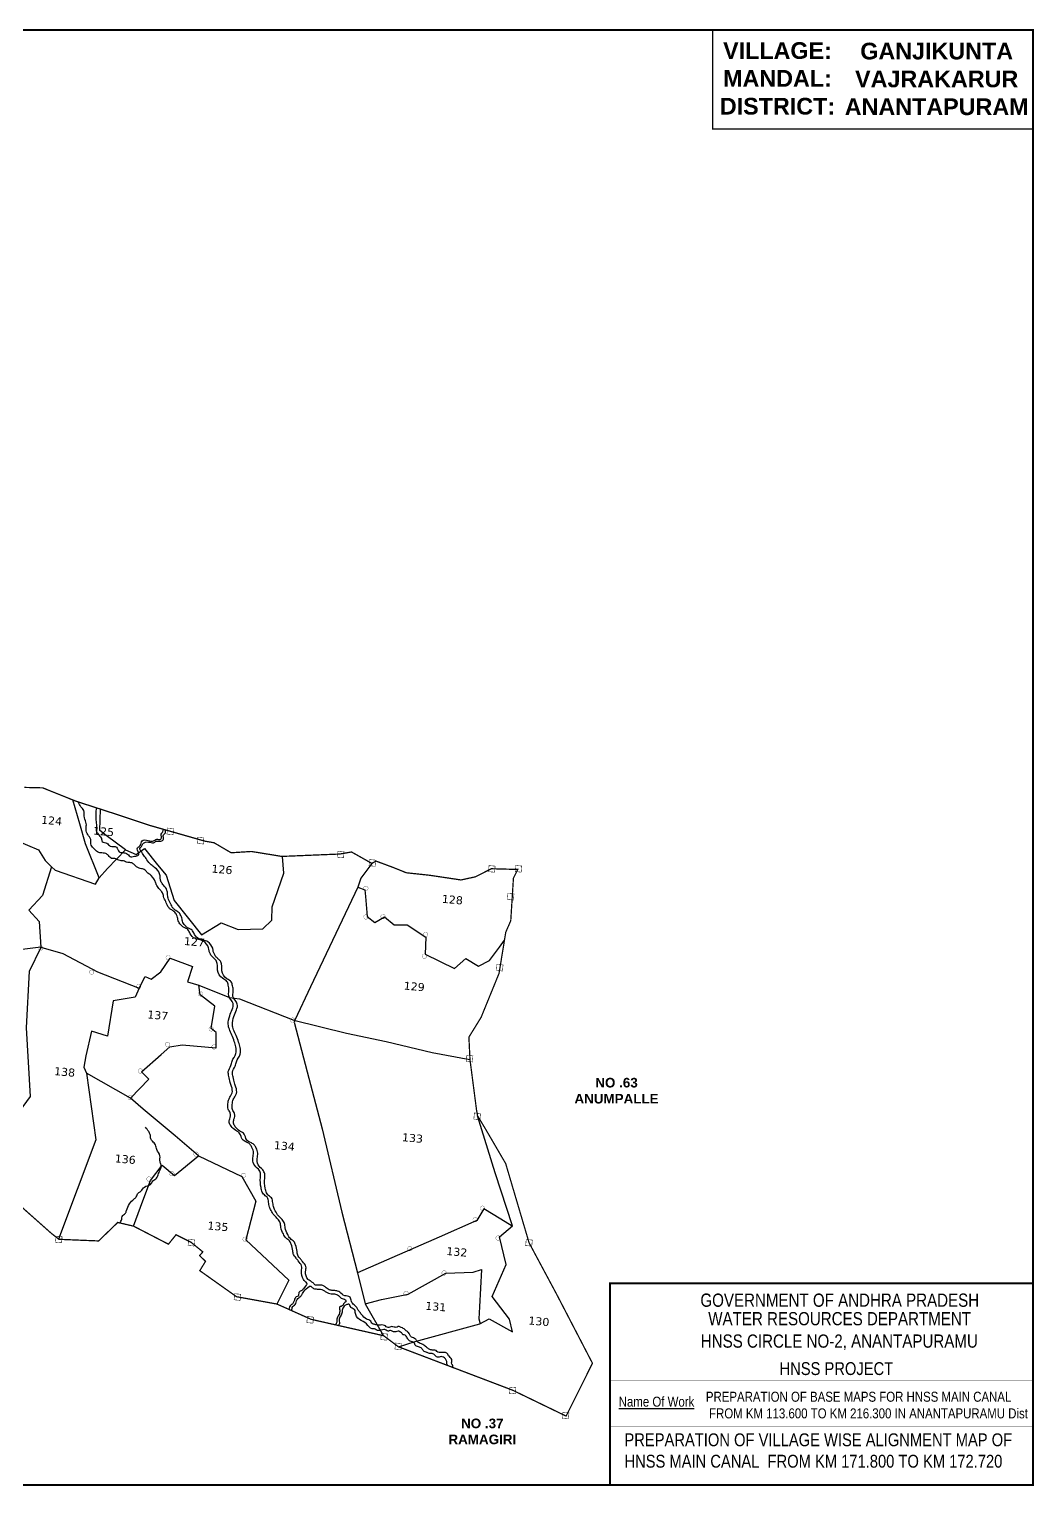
# Model space of a CAD drawing. Header units: inches. Extents: x 749926 to 764968, y 1657896 to 1663187.
# Drawn here: x 761777 to 764968, y 1657896 to 1662519 of the extents above; entities that cross this region are included whole.
import ezdxf
from ezdxf.enums import TextEntityAlignment as Align

# ---------------------------------------------------------------- set-up
doc = ezdxf.new("R2010")
doc.units = ezdxf.units.IN
doc.header["$MEASUREMENT"] = 0
doc.linetypes.add('ACAD_ISO02W100', pattern=[15, 12, -3])
for name, color, linetype in [('PLOT', 7, 'Continuous'), ('PLOT NO', 7, 'Continuous'), ('TANKS-STREAM', 4, 'Continuous'), ('VILLAGE BOUNDRY', 5, 'Continuous'), ('VILLAGE STONES', 240, 'Continuous')]:
    doc.layers.add(name, color=color, linetype=linetype)
doc.styles.add('ARIALN', font='ARIALN_1.TTF')
doc.styles.get("Standard").update_dxf_attribs({"font": 'verdana_0.ttf'})

msp = doc.modelspace()

# ---------------------------------------------------------------- hatches: boundary and pattern name
at = {"layer": 'VILLAGE STONES'}
h = msp.add_hatch(color=256, dxfattribs=at)
edge = h.paths.add_edge_path(flags=16)
edge.add_arc((762846.2, 1659792), 6.76, -5.0068, 354.9932)
edge = h.paths.add_edge_path()
edge.add_arc((762846.2, 1659792), 7.59, -5.0068, 354.9932)
h = msp.add_hatch(color=256, dxfattribs=at)
edge = h.paths.add_edge_path(flags=16)
edge.add_arc((762846.2, 1659701.2), 6.76, -5.0068, 354.9932)
edge = h.paths.add_edge_path()
edge.add_arc((762846.2, 1659701.2), 7.59, -5.0068, 354.9932)
h = msp.add_hatch(color=256, dxfattribs=at)
edge = h.paths.add_edge_path(flags=16)
edge.add_arc((762900.7, 1659702.5), 6.76, -5.0068, 354.9932)
edge = h.paths.add_edge_path()
edge.add_arc((762900.7, 1659702.5), 7.59, -5.0068, 354.9932)
h = msp.add_hatch(color=256, dxfattribs=at)
edge = h.paths.add_edge_path(flags=16)
edge.add_arc((763035.8, 1659645.4), 6.76, -5.0068, 354.9932)
edge = h.paths.add_edge_path()
edge.add_arc((763035.8, 1659645.4), 7.59, -5.0068, 354.9932)
h = msp.add_hatch(color=256, dxfattribs=at)
edge = h.paths.add_edge_path(flags=16)
edge.add_arc((761813.1, 1659602.3), 6.76, -5.0068, 354.9932)
edge = h.paths.add_edge_path()
edge.add_arc((761813.1, 1659602.3), 7.59, -5.0068, 354.9932)
h = msp.add_hatch(color=256, dxfattribs=at)
edge = h.paths.add_edge_path(flags=16)
edge.add_arc((763031.9, 1659576.6), 6.76, -5.0068, 354.9932)
edge = h.paths.add_edge_path()
edge.add_arc((763031.9, 1659576.6), 7.59, -5.0068, 354.9932)
h = msp.add_hatch(color=256, dxfattribs=at)
edge = h.paths.add_edge_path(flags=16)
edge.add_arc((762218.4, 1659572.4), 6.76, -5.0068, 354.9932)
edge = h.paths.add_edge_path()
edge.add_arc((762218.4, 1659572.4), 7.59, -5.0068, 354.9932)
h = msp.add_hatch(color=256, dxfattribs=at)
edge = h.paths.add_edge_path(flags=16)
edge.add_arc((761975.5, 1659525.7), 6.76, -5.0068, 354.9932)
edge = h.paths.add_edge_path()
edge.add_arc((761975.5, 1659525.7), 7.59, -5.0068, 354.9932)
h = msp.add_hatch(color=256, dxfattribs=at)
edge = h.paths.add_edge_path(flags=16)
edge.add_arc((762124.9, 1659480.3), 6.76, -5.0068, 354.9932)
edge = h.paths.add_edge_path()
edge.add_arc((762124.9, 1659480.3), 7.59, -5.0068, 354.9932)
h = msp.add_hatch(color=256, dxfattribs=at)
edge = h.paths.add_edge_path(flags=16)
edge.add_arc((762321.1, 1659457), 6.76, -5.0068, 354.9932)
edge = h.paths.add_edge_path()
edge.add_arc((762321.1, 1659457), 7.59, -5.0068, 354.9932)
h = msp.add_hatch(color=256, dxfattribs=at)
edge = h.paths.add_edge_path(flags=16)
edge.add_arc((762355, 1659345.9), 6.76, -5.0068, 354.9932)
edge = h.paths.add_edge_path()
edge.add_arc((762355, 1659345.9), 7.59, -5.0068, 354.9932)
h = msp.add_hatch(color=256, dxfattribs=at)
edge = h.paths.add_edge_path(flags=16)
edge.add_arc((762613.5, 1659373.8), 6.76, -5.0068, 354.9932)
edge = h.paths.add_edge_path()
edge.add_arc((762613.5, 1659373.8), 7.59, -5.0068, 354.9932)
h = msp.add_hatch(color=256, dxfattribs=at)
edge = h.paths.add_edge_path(flags=16)
edge.add_arc((762216, 1659296.6), 6.76, -5.0068, 354.9932)
edge = h.paths.add_edge_path()
edge.add_arc((762216, 1659296.6), 7.59, -5.0068, 354.9932)
h = msp.add_hatch(color=256, dxfattribs=at)
edge = h.paths.add_edge_path(flags=16)
edge.add_arc((762364.1, 1659288.8), 6.76, -5.0068, 354.9932)
edge = h.paths.add_edge_path()
edge.add_arc((762364.1, 1659288.8), 7.59, -5.0068, 354.9932)
h = msp.add_hatch(color=256, dxfattribs=at)
edge = h.paths.add_edge_path(flags=16)
edge.add_arc((762130.2, 1659212.3), 6.76, -5.0068, 354.9932)
edge = h.paths.add_edge_path()
edge.add_arc((762130.2, 1659212.3), 7.59, -5.0068, 354.9932)
h = msp.add_hatch(color=256, dxfattribs=at)
edge = h.paths.add_edge_path(flags=16)
edge.add_arc((762097.7, 1659127.9), 6.76, -5.0068, 354.9932)
edge = h.paths.add_edge_path()
edge.add_arc((762097.7, 1659127.9), 7.59, -5.0068, 354.9932)
h = msp.add_hatch(color=256, dxfattribs=at)
edge = h.paths.add_edge_path(flags=16)
edge.add_arc((762306.8, 1658948.4), 6.76, -5.0068, 354.9932)
edge = h.paths.add_edge_path()
edge.add_arc((762306.8, 1658948.4), 7.59, -5.0068, 354.9932)
h = msp.add_hatch(color=256, dxfattribs=at)
edge = h.paths.add_edge_path(flags=16)
edge.add_arc((762230.2, 1658886.2), 6.76, -5.0068, 354.9932)
edge = h.paths.add_edge_path()
edge.add_arc((762230.2, 1658886.2), 7.59, -5.0068, 354.9932)
h = msp.add_hatch(color=256, dxfattribs=at)
edge = h.paths.add_edge_path(flags=16)
edge.add_arc((762457.5, 1658881), 6.76, -5.0068, 354.9932)
edge = h.paths.add_edge_path()
edge.add_arc((762457.5, 1658881), 7.59, -5.0068, 354.9932)
h = msp.add_hatch(color=256, dxfattribs=at)
edge = h.paths.add_edge_path(flags=16)
edge.add_arc((762157.4, 1658869.3), 6.76, -5.0068, 354.9932)
edge = h.paths.add_edge_path()
edge.add_arc((762157.4, 1658869.3), 7.59, -5.0068, 354.9932)
h = msp.add_hatch(color=256, dxfattribs=at)
edge = h.paths.add_edge_path(flags=16)
edge.add_arc((763216.7, 1658776.9), 6.76, -5.0068, 354.9932)
edge = h.paths.add_edge_path()
edge.add_arc((763216.7, 1658776.9), 7.59, -5.0068, 354.9932)
h = msp.add_hatch(color=256, dxfattribs=at)
edge = h.paths.add_edge_path(flags=16)
edge.add_arc((763193.4, 1658740.6), 6.76, -5.0068, 354.9932)
edge = h.paths.add_edge_path()
edge.add_arc((763193.4, 1658740.6), 7.59, -5.0068, 354.9932)
h = msp.add_hatch(color=256, dxfattribs=at)
edge = h.paths.add_edge_path(flags=16)
edge.add_arc((762462.7, 1658678.5), 6.76, -5.0068, 354.9932)
edge = h.paths.add_edge_path()
edge.add_arc((762462.7, 1658678.5), 7.59, -5.0068, 354.9932)
h = msp.add_hatch(color=256, dxfattribs=at)
edge = h.paths.add_edge_path(flags=16)
edge.add_arc((763266.1, 1658682.2), 6.76, -5.0068, 354.9932)
edge = h.paths.add_edge_path()
edge.add_arc((763266.1, 1658682.2), 7.59, -5.0068, 354.9932)
h = msp.add_hatch(color=256, dxfattribs=at)
edge = h.paths.add_edge_path(flags=16)
edge.add_arc((762985.5, 1658648.5), 6.76, -5.0068, 354.9932)
edge = h.paths.add_edge_path()
edge.add_arc((762985.5, 1658648.5), 7.59, -5.0068, 354.9932)
h = msp.add_hatch(color=256, dxfattribs=at)
edge = h.paths.add_edge_path(flags=16)
edge.add_arc((763094.7, 1658571.3), 6.76, -5.0068, 354.9932)
edge = h.paths.add_edge_path()
edge.add_arc((763094.7, 1658571.3), 7.59, -5.0068, 354.9932)
h = msp.add_hatch(color=256, dxfattribs=at)
edge = h.paths.add_edge_path(flags=16)
edge.add_arc((762973.9, 1658506.4), 6.76, -5.0068, 354.9932)
edge = h.paths.add_edge_path()
edge.add_arc((762973.9, 1658506.4), 7.59, -5.0068, 354.9932)

# ---------------------------------------------------------------- linework, layer by layer
at = {"layer": 'PLOT', "color": 5}
for points, const_width in [([(749929, 1662515.9), (764964.6, 1662515.9), (764964.6, 1657898.6), (749929, 1657898.6)], 6), ([(763947.7, 1662515.9), (764964.6, 1662515.9), (764964.6, 1662202), (763947.7, 1662202)], 4.25), ([(763621.4, 1658538.4), (764964.6, 1658538.4), (764964.6, 1657898.6), (763621.4, 1657898.6)], 6)]:
    msp.add_lwpolyline(points, close=True, dxfattribs=dict(at, const_width=const_width))
at = {"layer": 'PLOT'}
for points in [[(761848, 1659860.5), (761860, 1659849.5), (761987.8, 1659804.9), (761999.1, 1659825.3), (761955.8, 1659933.5), (761937.8, 1659996.3), (761915.4, 1660072.6)], [(762083.3, 1659914.4), (762021.1, 1659959.3), (762001.7, 1659975.4), (762003.2, 1660043.4)], [(761035.5, 1659636), (761142.8, 1659636), (761302.2, 1659637.3), (761626.4, 1659651.4), (761507.8, 1659765.6), (761558.2, 1659869), (761592.4, 1659898.6), (761635.6, 1660025.3), (761679.1, 1659979.1), (761702.3, 1659958.7), (761806.9, 1659914), (761827.6, 1659880.8), (761848, 1659860.5), (761819.2, 1659769.4), (761775.4, 1659722.9), (761809, 1659686.9), (761813.6, 1659605.7), (761746.5, 1659596.8), (761674, 1659618.7), (761626.4, 1659651.4)], [(761999.1, 1659825.3), (762025.7, 1659854.7), (762083.3, 1659914.4), (762116.8, 1659899.3), (762143, 1659918), (762185, 1659866.1), (762212, 1659833.3), (762237.4, 1659753.4), (762324.5, 1659644.9), (762386.7, 1659682.7), (762440.6, 1659661.4), (762518.5, 1659663.9), (762547.6, 1659691.3), (762548.4, 1659733.4), (762585.7, 1659840.4), (762581.8, 1659893.4)], [(762865, 1659871.2), (762830.5, 1659824.7), (762820.7, 1659795.6), (762843.1, 1659787.3), (762845.5, 1659766.3), (762850.8, 1659702.8), (762874.3, 1659684.1), (762905.6, 1659702), (762935.6, 1659676.3), (762977, 1659676.2), (763036.2, 1659637.3), (763034.1, 1659583.5), (763127.3, 1659537.8), (763163.6, 1659569.6), (763203.6, 1659544.5), (763239.2, 1659563.3), (763270.1, 1659604.8), (763286.4, 1659627.9)], [(762820.7, 1659795.6), (762670.7, 1659479.8), (762620.4, 1659373.8), (762618.4, 1659367.7), (762659.8, 1659209.5), (762707.1, 1659028.4), (762769.6, 1658764.6), (762819.1, 1658571.2), (762844.1, 1658473.5), (762902.7, 1658372.1)], [(761687.6, 1658838.8), (761645.9, 1658909.1), (761653.8, 1658955.9), (761707.7, 1659031.6), (761781.1, 1659131.1), (761768, 1659349.6), (761778.4, 1659529.2), (761814.9, 1659605.3)], [(761813.6, 1659605.7), (761883.6, 1659585.4), (761993.8, 1659527), (762126.4, 1659474.7), (762145.1, 1659512.5), (762164.6, 1659503.8), (762194.9, 1659527.3), (762225.2, 1659570.7), (762295.5, 1659543.7), (762279.8, 1659495.2), (762316.2, 1659484.8), (762412.9, 1659445.5), (762444.8, 1659441.1), (762617.8, 1659373.8), (762784.9, 1659332.2), (762910.7, 1659305.9), (763057.2, 1659271), (763176.8, 1659248.8)], [(762126.4, 1659474.7), (762113.3, 1659446.6), (762044.2, 1659434.6), (762025.9, 1659322.9), (761975.3, 1659338.4), (761957.2, 1659260.4), (761950.6, 1659224.5), (761958.5, 1659205.9), (761988.4, 1658993.7), (761870.4, 1658678.9)], [(762098.3, 1659126), (762157.4, 1659186.5), (762133.2, 1659210.1), (762195.9, 1659264.9), (762223.9, 1659289.4), (762263.1, 1659295.1), (762370.6, 1659285.6), (762370.6, 1659334.5), (762354.4, 1659347.3), (762367, 1659418.4), (762320.4, 1659454), (762316.2, 1659484.8)], [(762108.7, 1658719.8), (762138.1, 1658800), (762161.8, 1658864.7), (762198.8, 1658913.8), (762238.5, 1658880.8), (762314.8, 1658943.5), (762240.2, 1659006.4), (762139.4, 1659091.4), (762098.3, 1659126), (761958.5, 1659205.9)], [(762949.3, 1658337.2), (763002.6, 1658353.4), (763208.6, 1658409.4), (763237.3, 1658425.4), (763311.5, 1658384), (763301.9, 1658424.4), (763246.8, 1658496.2), (763291.6, 1658598.2), (763270.5, 1658686.2), (763312.1, 1658720.6), (763256.9, 1658889.1), (763200.9, 1659070)], [(762314.8, 1658943.5), (762452.4, 1658877.5), (762497.2, 1658799.2), (762465, 1658676.2), (762601.2, 1658548.3), (762563.9, 1658472.6)], [(763311.1, 1658719.8), (763275.3, 1658741.9), (763220.7, 1658775.1), (763198.2, 1658737.9), (763078.9, 1658685.1), (762819.1, 1658571.2)], [(762844.1, 1658473.5), (762896.1, 1658486.9), (762980.9, 1658504.5), (763100, 1658570.4), (763187.1, 1658573.9), (763213.4, 1658582.1), (763207, 1658463.7), (763204.8, 1658426.1), (763209.3, 1658409.6)]]:
    msp.add_lwpolyline(points, dxfattribs=at)
at = {"layer": 'PLOT', "lineweight": -3, "const_width": 1}
for points in [[(763621.1, 1658306.7), (764964.6, 1658306.7)], [(763621.1, 1658228.6), (764964.6, 1658228.6)], [(763621.1, 1658085), (764964.6, 1658085)]]:
    msp.add_lwpolyline(points, dxfattribs=at)
at = {"layer": 'TANKS-STREAM'}
for points in [[(762164.2, 1659833.1), (762151.1, 1659843.4), (762145.2, 1659849.6), (762133.6, 1659854.2), (762125.9, 1659855.9), (762111.3, 1659866.7), (762103, 1659872.7), (762090, 1659874.1), (762076.1, 1659879), (762062.2, 1659880.9), (762054.5, 1659884.6), (762043.7, 1659887.2), (762038.5, 1659887.2), (762029.2, 1659895.9), (762020.4, 1659902.4), (762011.5, 1659904), (761998.2, 1659905.9), (761990.7, 1659909.9), (761978.4, 1659922.6), (761973.9, 1659929.2), (761972.3, 1659946.9), (761968.2, 1659955.4), (761959.2, 1659970.4), (761958.4, 1659989.9), (761958.3, 1659997.9), (761952.5, 1660015.7), (761950.3, 1660039.2), (761941.1, 1660051.2), (761933.5, 1660066)], [(761990.5, 1660047.6), (761988.8, 1660037.6), (761988.3, 1660025.8), (761988.6, 1660019.1), (761988.6, 1660008.1), (761991.1, 1659990.2), (761989.6, 1659977.5), (761993.6, 1659966.9), (762003.1, 1659956.5), (762006.2, 1659950.6), (762008.9, 1659940.6), (762024, 1659934.9), (762034.6, 1659926.1), (762054.3, 1659922.8), (762062.7, 1659908), (762074.7, 1659905.5), (762086.5, 1659902.7), (762092.3, 1659898), (762097.8, 1659892.7), (762102.9, 1659892.3), (762111.4, 1659894.1), (762119.3, 1659895.1), (762123.5, 1659896.9), (762125.4, 1659900.3), (762120.6, 1659913.4), (762121.5, 1659920.8), (762129.7, 1659927.5), (762135.7, 1659942.4), (762155, 1659944.2), (762168.7, 1659941.7), (762182.6, 1659947.8), (762192.2, 1659947.4), (762196.6, 1659950), (762196.4, 1659958.7), (762195.9, 1659961.6), (762201.1, 1659971.5), (762203.3, 1659979.3)], [(763121.6, 1658270.3), (763122.4, 1658276.4), (763119, 1658282.1), (763118.8, 1658296.7), (763114.2, 1658303), (763109.1, 1658308.8), (763103.8, 1658316.7), (763092.9, 1658318.8), (763083.2, 1658318.6), (763074.5, 1658319.8), (763069.1, 1658324.8), (763059.9, 1658326.5), (763049.1, 1658328.8), (763041.3, 1658333.8), (763030.5, 1658342.4), (763015.1, 1658349.5), (763008.8, 1658355.1), (763003, 1658362.2), (762991.3, 1658367.7), (762981.3, 1658382.4), (762974.2, 1658387.6), (762965, 1658395.5), (762958.8, 1658398.7), (762949.2, 1658400.9), (762942.8, 1658398.7), (762928.2, 1658401), (762916.6, 1658397.8), (762905.4, 1658404.9), (762887.8, 1658405.6), (762874.8, 1658407.8), (762865.2, 1658412.1), (762861.8, 1658418.3), (762848.1, 1658424.9), (762832.7, 1658439.5), (762824.9, 1658449.1), (762819.3, 1658457.9), (762814.5, 1658464.8), (762803.8, 1658475.2), (762798.9, 1658487.9), (762795.9, 1658494.5), (762779, 1658499.2), (762763, 1658510.5), (762756.6, 1658513.6), (762743.9, 1658515.6), (762733.2, 1658517), (762720.6, 1658523.8), (762713.3, 1658529.6), (762698.6, 1658532.9), (762686.6, 1658532.9), (762678.5, 1658539.5), (762671, 1658545.3), (762662.5, 1658551), (762654.9, 1658575.3), (762655.8, 1658592), (762645.1, 1658607.4), (762638.1, 1658616.5), (762630.1, 1658627.8), (762627.7, 1658639.8), (762622.8, 1658660.3), (762617.4, 1658670.9), (762606.4, 1658680.3), (762598, 1658693.3), (762590, 1658714.3), (762587.8, 1658728.5), (762580.5, 1658740.5), (762568.8, 1658752.7), (762558.6, 1658768), (762554, 1658778.6), (762550.8, 1658794.1), (762546.2, 1658809.5), (762534.6, 1658819.5), (762528.8, 1658832.8), (762526.8, 1658840.6), (762524.9, 1658871.9), (762525.1, 1658886.3), (762518.5, 1658898.4), (762504, 1658915), (762501.1, 1658934.9), (762503, 1658951.2), (762498.1, 1658967.8), (762492.2, 1658977.3), (762482.6, 1658983.9), (762466.9, 1658994.4), (762460, 1659011.5), (762446.4, 1659021.8), (762431.6, 1659035.3), (762426.2, 1659046.9), (762427.3, 1659058.9), (762430.1, 1659067.7), (762429, 1659077.3), (762422.7, 1659089.7), (762421.7, 1659106.3), (762425.3, 1659122.1), (762431.2, 1659132.9), (762435.1, 1659141), (762433.6, 1659160.9), (762429.3, 1659174.2), (762424.8, 1659193.5), (762422.8, 1659208.6), (762431.1, 1659227.8), (762434.9, 1659241.4), (762447.1, 1659265.5), (762447.1, 1659286.8), (762442.1, 1659303.6), (762434.1, 1659324.6), (762426.2, 1659343.4), (762422.7, 1659358.8), (762427.3, 1659385.4), (762435.3, 1659405.9), (762438, 1659424.9), (762424.2, 1659448.9), (762425, 1659474.8), (762422.9, 1659482.8), (762418.6, 1659494.8), (762404.7, 1659504.7), (762389.1, 1659530.7), (762385.7, 1659558.4), (762378.3, 1659567), (762371.3, 1659574), (762367.9, 1659578), (762365.4, 1659583.5), (762361.8, 1659591.9), (762359.8, 1659601.7), (762344.5, 1659621.9), (762328.8, 1659628.1), (762312.6, 1659633.5), (762299.4, 1659651), (762291.8, 1659661.3), (762282.6, 1659665.5), (762274.1, 1659672.1), (762265.4, 1659684.1), (762261.5, 1659698), (762258.6, 1659705.9), (762250.4, 1659716.9), (762240.7, 1659723), (762233.8, 1659729), (762226.1, 1659744), (762218.4, 1659760.3), (762216.4, 1659774.5), (762214.6, 1659785.6), (762203.4, 1659802.3), (762196.5, 1659812.1), (762190.9, 1659838.4), (762176.4, 1659857.5), (762164.2, 1659866.8), (762151, 1659882.7), (762141.3, 1659896.6), (762131.8, 1659910), (762128.6, 1659918.3), (762133.3, 1659924.5), (762137.9, 1659933.7), (762146.9, 1659938.7), (762164.5, 1659937.2), (762171.6, 1659936.8), (762180.1, 1659941.5), (762195.3, 1659941.8), (762203.3, 1659948.2), (762202.7, 1659959), (762209.5, 1659968.5), (762209.5, 1659977.6)], [(762065.3, 1658730), (762068, 1658735.4), (762071.4, 1658742.2), (762072.1, 1658750.8), (762082.5, 1658760.8), (762086.1, 1658769.2), (762095.8, 1658790.9), (762109.7, 1658805.8), (762117.2, 1658812.8), (762123, 1658824.8), (762131.4, 1658830.5), (762142.7, 1658844.1), (762161.9, 1658852.4), (762170.1, 1658863.6), (762181.7, 1658872.3), (762188.1, 1658887.1), (762193.9, 1658900.7), (762196.3, 1658914.5), (762192.6, 1658924.4), (762192.2, 1658943.4), (762182.4, 1658963.1), (762177.9, 1658977.6), (762168.4, 1658989.5), (762163, 1658997.3), (762161.5, 1659010.4), (762156.5, 1659020), (762146.2, 1659034.3)], [(762648.9, 1658521.3), (762643, 1658515.8), (762633.6, 1658509.8), (762630.9, 1658497.5), (762624.9, 1658495.1), (762619.1, 1658485.2), (762615.7, 1658476.8), (762613, 1658472.7), (762608, 1658469.3), (762601.8, 1658455.6)], [(762609.8, 1658452.9), (762611.6, 1658455.3), (762612.2, 1658462), (762622.2, 1658471.4), (762625, 1658478.4), (762627.5, 1658487.4), (762639.6, 1658497.8), (762644.8, 1658506.2), (762649, 1658512.2), (762666.4, 1658528.5), (762668.6, 1658529.6), (762671.2, 1658529.4), (762675.7, 1658525.3), (762680.1, 1658522.4), (762691.6, 1658520.3), (762702.1, 1658520), (762710.2, 1658517.1), (762719.1, 1658511.2), (762736.2, 1658505.5), (762747, 1658504.7), (762759.1, 1658500.3), (762768, 1658491), (762774.4, 1658488.9), (762781.2, 1658485.6), (762783.1, 1658481.7), (762774.8, 1658473.2), (762772.7, 1658468.1), (762762.9, 1658462.9), (762763.1, 1658453.1), (762760.5, 1658438.6), (762756.4, 1658431.5), (762754.1, 1658424.2), (762754.1, 1658417.2), (762753.2, 1658412.9), (762750.8, 1658408)], [(763105.1, 1658277.9), (763103.5, 1658283), (763102.8, 1658290.1), (763098.9, 1658298.8), (763084.9, 1658305.7), (763078.9, 1658304.1), (763068.6, 1658307.1), (763059.1, 1658314.8), (763048.3, 1658316), (763041, 1658318.8), (763038, 1658319.9), (763031.6, 1658322), (763025.3, 1658329.5), (763016.3, 1658336.3), (763004.9, 1658340), (762998.4, 1658350.4), (762990, 1658353.8), (762980.7, 1658360.2), (762974.4, 1658370.5), (762967.5, 1658374.7), (762963.9, 1658374.7), (762961.1, 1658379.6), (762956.1, 1658383.3), (762951.4, 1658386.1), (762938.3, 1658384.2), (762930.2, 1658386.4), (762919.7, 1658387.7), (762916.7, 1658386.2), (762910.2, 1658389.9), (762895.1, 1658390.2), (762883.3, 1658388.8), (762873.3, 1658393.6), (762866.7, 1658394.1), (762848.2, 1658409.7), (762825.9, 1658423.4), (762812.7, 1658445.9), (762812.1, 1658452.6), (762798.8, 1658461.9), (762792, 1658472.2), (762787.8, 1658471.5), (762779.4, 1658467.8), (762771.9, 1658456.9), (762770, 1658443.7), (762764, 1658430.7), (762761.5, 1658418), (762762.8, 1658410.5), (762757.9, 1658404.8)]]:
    msp.add_spline(points, degree=3, dxfattribs=at)
for points, knots in [([(762184.1, 1659797.7), (762181.3, 1659802.2), (762179.2, 1659808.6), (762175.5, 1659817.6), (762172.8, 1659822.9), (762164.2, 1659833.1)], [2017.239366, 2017.239366, 2017.239366, 2017.239366, 2022.304051, 2034.229936, 2048.103876, 2048.103876, 2048.103876, 2048.103876]), ([(762648.9, 1658521.3), (762658.2, 1658532.8), (762661.1, 1658537.7), (762656.6, 1658541.1), (762643.6, 1658554.6), (762639.1, 1658574.4), (762645.4, 1658595.2), (762632.4, 1658607.3), (762624.3, 1658619.1), (762615.2, 1658628.6), (762614.1, 1658644.8), (762610.6, 1658659.2), (762604.3, 1658674.4), (762591.5, 1658681.5), (762583.1, 1658697.2), (762575.6, 1658713.2), (762575.6, 1658730.7), (762566.7, 1658743.7), (762554.1, 1658754.3), (762545.8, 1658767.7), (762539.3, 1658781.7), (762537.2, 1658795.8), (762535.1, 1658812.8), (762519.3, 1658819.8), (762515.7, 1658832.7), (762511.1, 1658849.9), (762510.2, 1658868), (762513.1, 1658888.3), (762503.9, 1658903.2), (762488, 1658914.7), (762486.1, 1658935.8), (762491.2, 1658953.4), (762485.6, 1658967.9), (762479.2, 1658980), (762467.1, 1658987.1), (762450.3, 1658993.7), (762449.4, 1659015.1), (762431.2, 1659023.6), (762418.8, 1659034.6), (762411.3, 1659048.3), (762412.9, 1659060.1), (762417.3, 1659069.5), (762415.9, 1659081), (762406.9, 1659091.8), (762407.8, 1659108.2), (762410.3, 1659123.1), (762417.2, 1659133.7), (762423.8, 1659146), (762421, 1659161.2), (762414.6, 1659177.8), (762411.8, 1659193.7), (762406.5, 1659212.8), (762418.3, 1659227.1), (762420.8, 1659247.9), (762436.1, 1659264.6), (762434.5, 1659287.8), (762427.9, 1659307), (762421.2, 1659326), (762412.6, 1659343.6), (762407.1, 1659364.2), (762412.5, 1659386.3), (762421.7, 1659406.2), (762428.6, 1659430.6), (762404.1, 1659448.7), (762414, 1659471.3), (762408.6, 1659486), (762406.2, 1659499.4), (762385.5, 1659507.1), (762371.8, 1659531), (762377.3, 1659556.6), (762364.9, 1659568.6), (762358.8, 1659574.8), (762353.7, 1659579.9), (762351.5, 1659586.4), (762347.4, 1659593.9), (762346.5, 1659608.9), (762334, 1659624.2), (762315.4, 1659630.4), (762295.9, 1659633.8), (762287.2, 1659650.1), (762279.9, 1659664), (762268.3, 1659666.7), (762259.3, 1659674.7), (762250.6, 1659685.3), (762248.7, 1659698.1), (762244.6, 1659709.5), (762238, 1659719.1), (762227.6, 1659724.2), (762217.5, 1659732.1), (762213.1, 1659746.6), (762203.8, 1659760.6), (762203, 1659775.3), (762194.1, 1659786.1), (762186.9, 1659794.1), (762184.1, 1659797.7)], [559.13318, 559.13318, 559.13318, 559.13318, 563.479561, 572.973886, 583.14095, 608.645236, 625.404189, 644.160742, 655.60694, 669.504528, 681.727486, 702.826448, 714.673653, 729.160384, 744.587682, 767.091576, 781.497237, 795.511429, 812.386382, 830.838971, 842.346502, 858.213176, 874.263148, 889.593445, 904.11177, 912.133458, 943.524775, 957.887228, 971.687209, 993.736019, 1013.842302, 1030.299888, 1047.563533, 1058.754243, 1070.42149, 1089.329306, 1107.760786, 1124.796501, 1144.857409, 1157.651563, 1169.618533, 1178.870851, 1188.547044, 1202.457015, 1219.053524, 1235.260865, 1247.588343, 1256.608717, 1276.528436, 1290.53001, 1310.282822, 1325.545987, 1346.501148, 1360.601241, 1387.59269, 1408.937772, 1426.405884, 1448.915218, 1469.23022, 1485.052191, 1512.056743, 1534.130118, 1553.286051, 1580.889406, 1606.858134, 1615.13823, 1627.894092, 1644.908321, 1675.225355, 1703.106644, 1714.523743, 1724.405115, 1729.638366, 1735.713344, 1744.867239, 1754.816209, 1780.199405, 1797.073787, 1814.174177, 1836.107955, 1848.82753, 1858.978195, 1869.686652, 1884.504105, 1899.020433, 1907.425364, 1921.08125, 1932.529928, 1941.696761, 1958.553566, 1976.573666, 1990.94063, 2002.161478, 2017.239366, 2017.239366, 2017.239366, 2017.239366])]:
    msp.add_open_spline(points, degree=3, knots=knots, dxfattribs=at)
at = {"layer": 'VILLAGE BOUNDRY', "linetype": 'ACAD_ISO02W100', "ltscale": 2, "const_width": 4}
msp.add_lwpolyline([(761761.8, 1660112.3), (761820, 1660110.9), (761924.8, 1660068.8), (762040.6, 1660031.3), (762156.2, 1659992.8), (762335.2, 1659941.7), (762364.1, 1659936.7), (762418.3, 1659904.9), (762482.7, 1659909), (762579.5, 1659893.3), (762678.4, 1659897.4), (762763.6, 1659900.9), (762800.7, 1659907.4), (762865, 1659871.2), (762878.7, 1659878.4), (762932.9, 1659858.3), (762974.7, 1659841.4), (763048.7, 1659833.5), (763148.3, 1659818.6), (763193.8, 1659828.5), (763244.7, 1659854.2), (763328.6, 1659852), (763314.8, 1659824.4), (763306.3, 1659689.2), (763290.5, 1659653), (763269.1, 1659522.1), (763212.1, 1659382.5), (763173.4, 1659319.8), (763176.8, 1659248.8), (763197.5, 1659089.4), (763200.9, 1659070), (763223.2, 1659033.2), (763290.1, 1658918.7), (763364.6, 1658666.8), (763452.4, 1658503), (763565.8, 1658284.7), (763482.2, 1658117), (763312.5, 1658199.1), (762949.3, 1658337.2), (762902.7, 1658372.1), (762672.4, 1658424.1), (762563.9, 1658472.6), (762435.3, 1658496), (762318.8, 1658578.6), (762337, 1658608.2), (762318.2, 1658626.4), (762328.5, 1658638.2), (762291.3, 1658668.5), (762243.3, 1658692.5), (762219.3, 1658662.6), (762108.7, 1658719.8), (762058.3, 1658731.6), (761997.4, 1658672.9), (761871.4, 1658678.1), (761846.5, 1658697.8), (761687.6, 1658838.8)], dxfattribs=at)
at = {"layer": 'VILLAGE STONES', "const_width": 1.55}
for points in [[(762216.3, 1659983.4), (762235.6, 1659981.7), (762233.9, 1659962.3), (762214.6, 1659964)], [(762312.3, 1659953.8), (762331.6, 1659952.1), (762329.9, 1659932.7), (762310.6, 1659934.4)], [(762757.7, 1659910.2), (762777.1, 1659908.5), (762775.4, 1659889.1), (762756, 1659890.8)], [(762858, 1659883.2), (762877.3, 1659881.5), (762875.6, 1659862.1), (762856.3, 1659863.8)], [(763237.4, 1659864.2), (763256.7, 1659862.5), (763255, 1659843.2), (763235.7, 1659844.8)], [(763321.8, 1659864.5), (763341.2, 1659862.8), (763339.5, 1659843.4), (763320.1, 1659845.1)], [(763297.3, 1659775.9), (763316.6, 1659774.2), (763314.9, 1659754.9), (763295.6, 1659756.6)], [(763262.5, 1659550.6), (763281.8, 1659548.9), (763280.1, 1659529.6), (763260.8, 1659531.3)], [(763166.8, 1659262), (763186.2, 1659260.3), (763184.5, 1659241), (763165.2, 1659242.7)], [(763190.8, 1659079.1), (763210.1, 1659077.4), (763208.4, 1659058), (763189.1, 1659059.7)], [(761862.2, 1658688.1), (761881.5, 1658686.4), (761879.8, 1658667.1), (761860.5, 1658668.8)], [(762283.3, 1658677.8), (762302.6, 1658676.1), (762300.9, 1658656.8), (762281.6, 1658658.5)], [(763355.4, 1658677.4), (763374.7, 1658675.7), (763373.1, 1658656.4), (763353.7, 1658658.1)], [(762429.3, 1658505.4), (762448.7, 1658503.7), (762447, 1658484.4), (762427.6, 1658486.1)], [(762660.4, 1658432.9), (762679.7, 1658431.2), (762678, 1658411.9), (762658.7, 1658413.6)], [(762895.2, 1658379.1), (762914.6, 1658377.4), (762912.9, 1658358), (762893.5, 1658359.7)], [(762940.3, 1658349), (762959.6, 1658347.3), (762957.9, 1658327.9), (762938.6, 1658329.6)], [(763303.4, 1658208.7), (763322.7, 1658207), (763321, 1658187.7), (763301.7, 1658189.4)], [(763471.8, 1658129.2), (763491.2, 1658127.5), (763489.5, 1658108.1), (763470.1, 1658109.8)]]:
    msp.add_lwpolyline(points, close=True, dxfattribs=at)

# ---------------------------------------------------------------- texts
at = {"layer": 'PLOT', "extrusion": (0.000201441, 0.004807, 0.999988), "style": 'ARIALN'}
for s, height, p in [('GOVERNMENT OF ANDHRA PRADESH ', 41.901, (763908.5, 1658444.1, 8119.4)), ('WATER RESOURCES DEPARTMENT  ', 41.901, (763933.5, 1658385.4, 8118.6)), ('HNSS CIRCLE NO-2, ANANTAPURAMU', 41.901, (763909.8, 1658314.3, 8118.3)), ('HNSS PROJECT', 40.805, (764159.8, 1658227.5, 8120.1)), ('%%UName Of Work', 31.684, (763649.2, 1658127.1, 8120.6))]:
    msp.add_text(s, height=height, rotation=359.9999, dxfattribs=at).set_placement(p)
at = {"layer": 'PLOT', "color": 1, "char_height": 52.997, "attachment_point": 2}
for s, insert, width in [('{\\fArial|b1|i0|c0|p34;VILLAGE:\\PMANDAL:\\PDISTRICT:}', (764153.3, 1662477.5), 359.326), ('{\\fArial|b1|i0|c0|p34;GANJIKUNTA\\PVAJRAKARUR\\PANANTAPURAM }', (764658.9, 1662475.8), 579.303)]:
    msp.add_mtext(s, dxfattribs=dict(at, insert=insert, width=width))
at = {"layer": 'PLOT', "extrusion": (0.000201441, 0.004807, 0.999988), "attachment_point": 1, "text_direction": (1, -1e-06, -0.000201), "style": 'ARIALN'}
for s, insert, char_height, width in [('PREPARATION OF BASE MAPS FOR HNSS MAIN CANAL\\P FROM KM 113.600 TO KM 216.300 IN ANANTAPURAMU Dist', (763926, 1658194.3, -3.7), 31.684, 1022.728), ('PREPARATION OF VILLAGE WISE ALIGNMENT MAP OF HNSS MAIN CANAL  FROM KM {\\C1;171.800} TO KM {\\C1;172.720}', (763667.4, 1658062.2, -4.7), 40.8054, 1231.233)]:
    msp.add_mtext(s, dxfattribs=dict(at, insert=insert, char_height=char_height, width=width))
at = {"layer": 'PLOT NO'}
for s, p in [('124', (761848.3, 1660007)), ('125', (762013.4, 1659972.6)), ('126', (762389.3, 1659852)), ('128', (763121, 1659756.1)), ('127', (762301.8, 1659622.2)), ('129', (762999.8, 1659480.7)), ('137', (762185.6, 1659389.2)), ('138', (761889.6, 1659209.3)), ('134', (762587.5, 1658974.5)), ('133', (762994.3, 1658999.5)), ('136', (762082.2, 1658932.4)), ('135', (762376.4, 1658719.2)), ('132', (763135.2, 1658638.3)), ('131', (763068.3, 1658464.6)), ('130', (763395.7, 1658417.8))]:
    msp.add_text(s, height=25.4, rotation=354.9932, dxfattribs=at).set_placement(p, align=Align.MIDDLE_CENTER)
at = {"layer": 'VILLAGE STONES', "char_height": 30.484, "width": 495.767, "attachment_point": 2}
for s, insert in [('{\\fArial|b1|i0|c0|p34;NO .63 \\PANUMPALLE}', (763642.2, 1659190.5)), ('{\\fArial|b1|i0|c0|p34;NO .37 \\PRAMAGIRI}', (763216, 1658109.1))]:
    msp.add_mtext(s, dxfattribs=dict(at, insert=insert))

doc.saveas('drawing.dxf')
